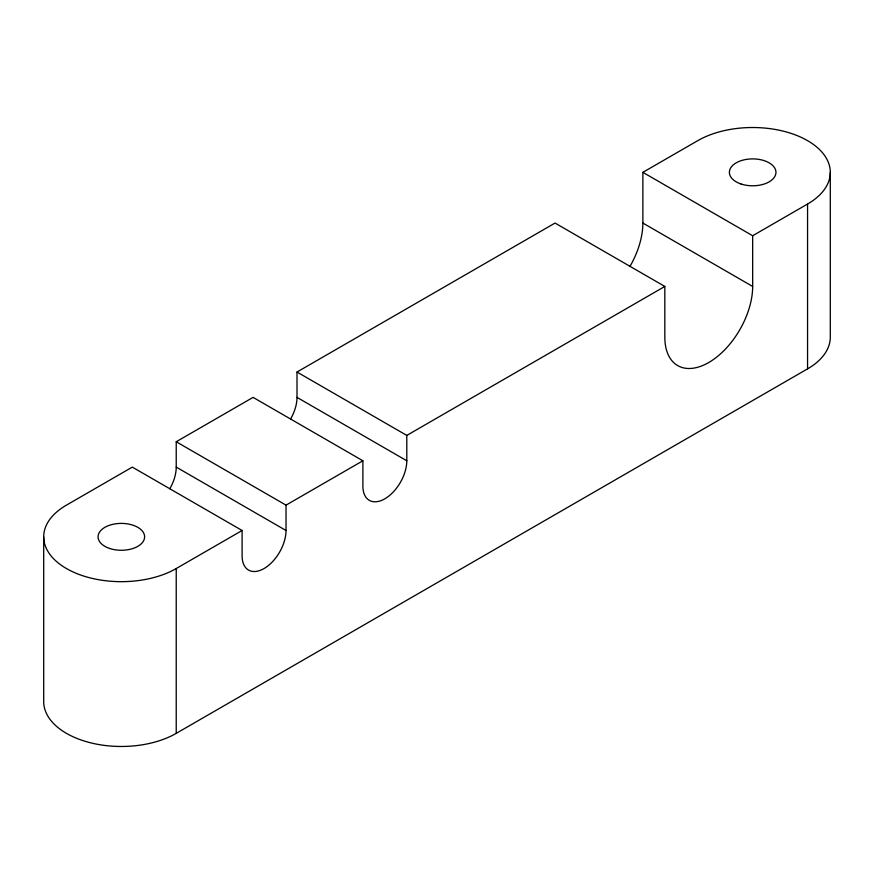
<?xml version="1.0" encoding="UTF-8"?>
<svg xmlns="http://www.w3.org/2000/svg" width="874" height="874" viewBox="0 0 874 874"><rect width="100%" height="100%" fill="white"/><g stroke="black" fill="none" stroke-linecap="round" stroke-linejoin="round"><path stroke-width="1.31" d="M169.807 488.752A31.06 17.928 -60 0 0 176.231 467.109L176.231 441.752L253.089 397.375L362.885 460.773L362.885 486.13A31.06 17.928 -60 0 0 384.844 498.803A31.06 17.928 -60 0 0 406.803 460.773L406.803 435.416L664.83 286.443L664.83 337.156A62.109 35.856 -60 0 0 708.748 362.513A62.109 35.856 -60 0 0 752.667 286.454L752.667 235.74L642.871 172.342L642.871 223.056A62.109 35.856 -60 0 1 630.001 266.341M290.583 419.028A31.06 17.928 -60 0 0 297.007 397.375L297.007 372.029L555.034 223.056L664.83 286.443M642.871 172.342L697.769 140.648A77.633 44.825 0 0 1 807.565 140.648A77.633 44.825 0 0 1 807.565 204.035L807.565 368.861L176.231 733.352A77.633 44.825 0 0 1 91.628 743.064A77.633 44.825 0 0 1 43.7 701.658L43.7 536.833M242.109 530.496L132.313 467.109L66.435 505.139A77.633 44.825 0 0 0 66.435 568.537A77.633 44.825 0 0 0 176.231 568.537L242.109 530.496L242.109 555.853A31.06 17.928 -60 0 0 264.068 568.537A31.06 17.928 -60 0 0 286.027 530.496L286.027 505.139L176.231 441.752M286.027 505.139L362.885 460.773M752.667 235.74L807.565 204.035M642.871 223.056L752.667 286.454M297.007 372.029L406.803 435.416M297.007 397.375L406.803 460.773M176.231 467.109L286.027 530.496M830.3 172.342L830.3 337.167A77.633 44.825 0 0 1 807.565 368.861M176.231 568.537L176.231 733.352M109.687 548.479A23.292 13.449 0 0 0 144.625 536.833A23.292 13.449 0 0 0 109.687 525.198A23.292 13.449 0 0 0 109.687 548.479M741.021 183.988A23.292 13.449 0 0 0 775.959 172.342A23.292 13.449 0 0 0 741.021 160.696A23.292 13.449 0 0 0 741.021 183.988"/></g></svg>
